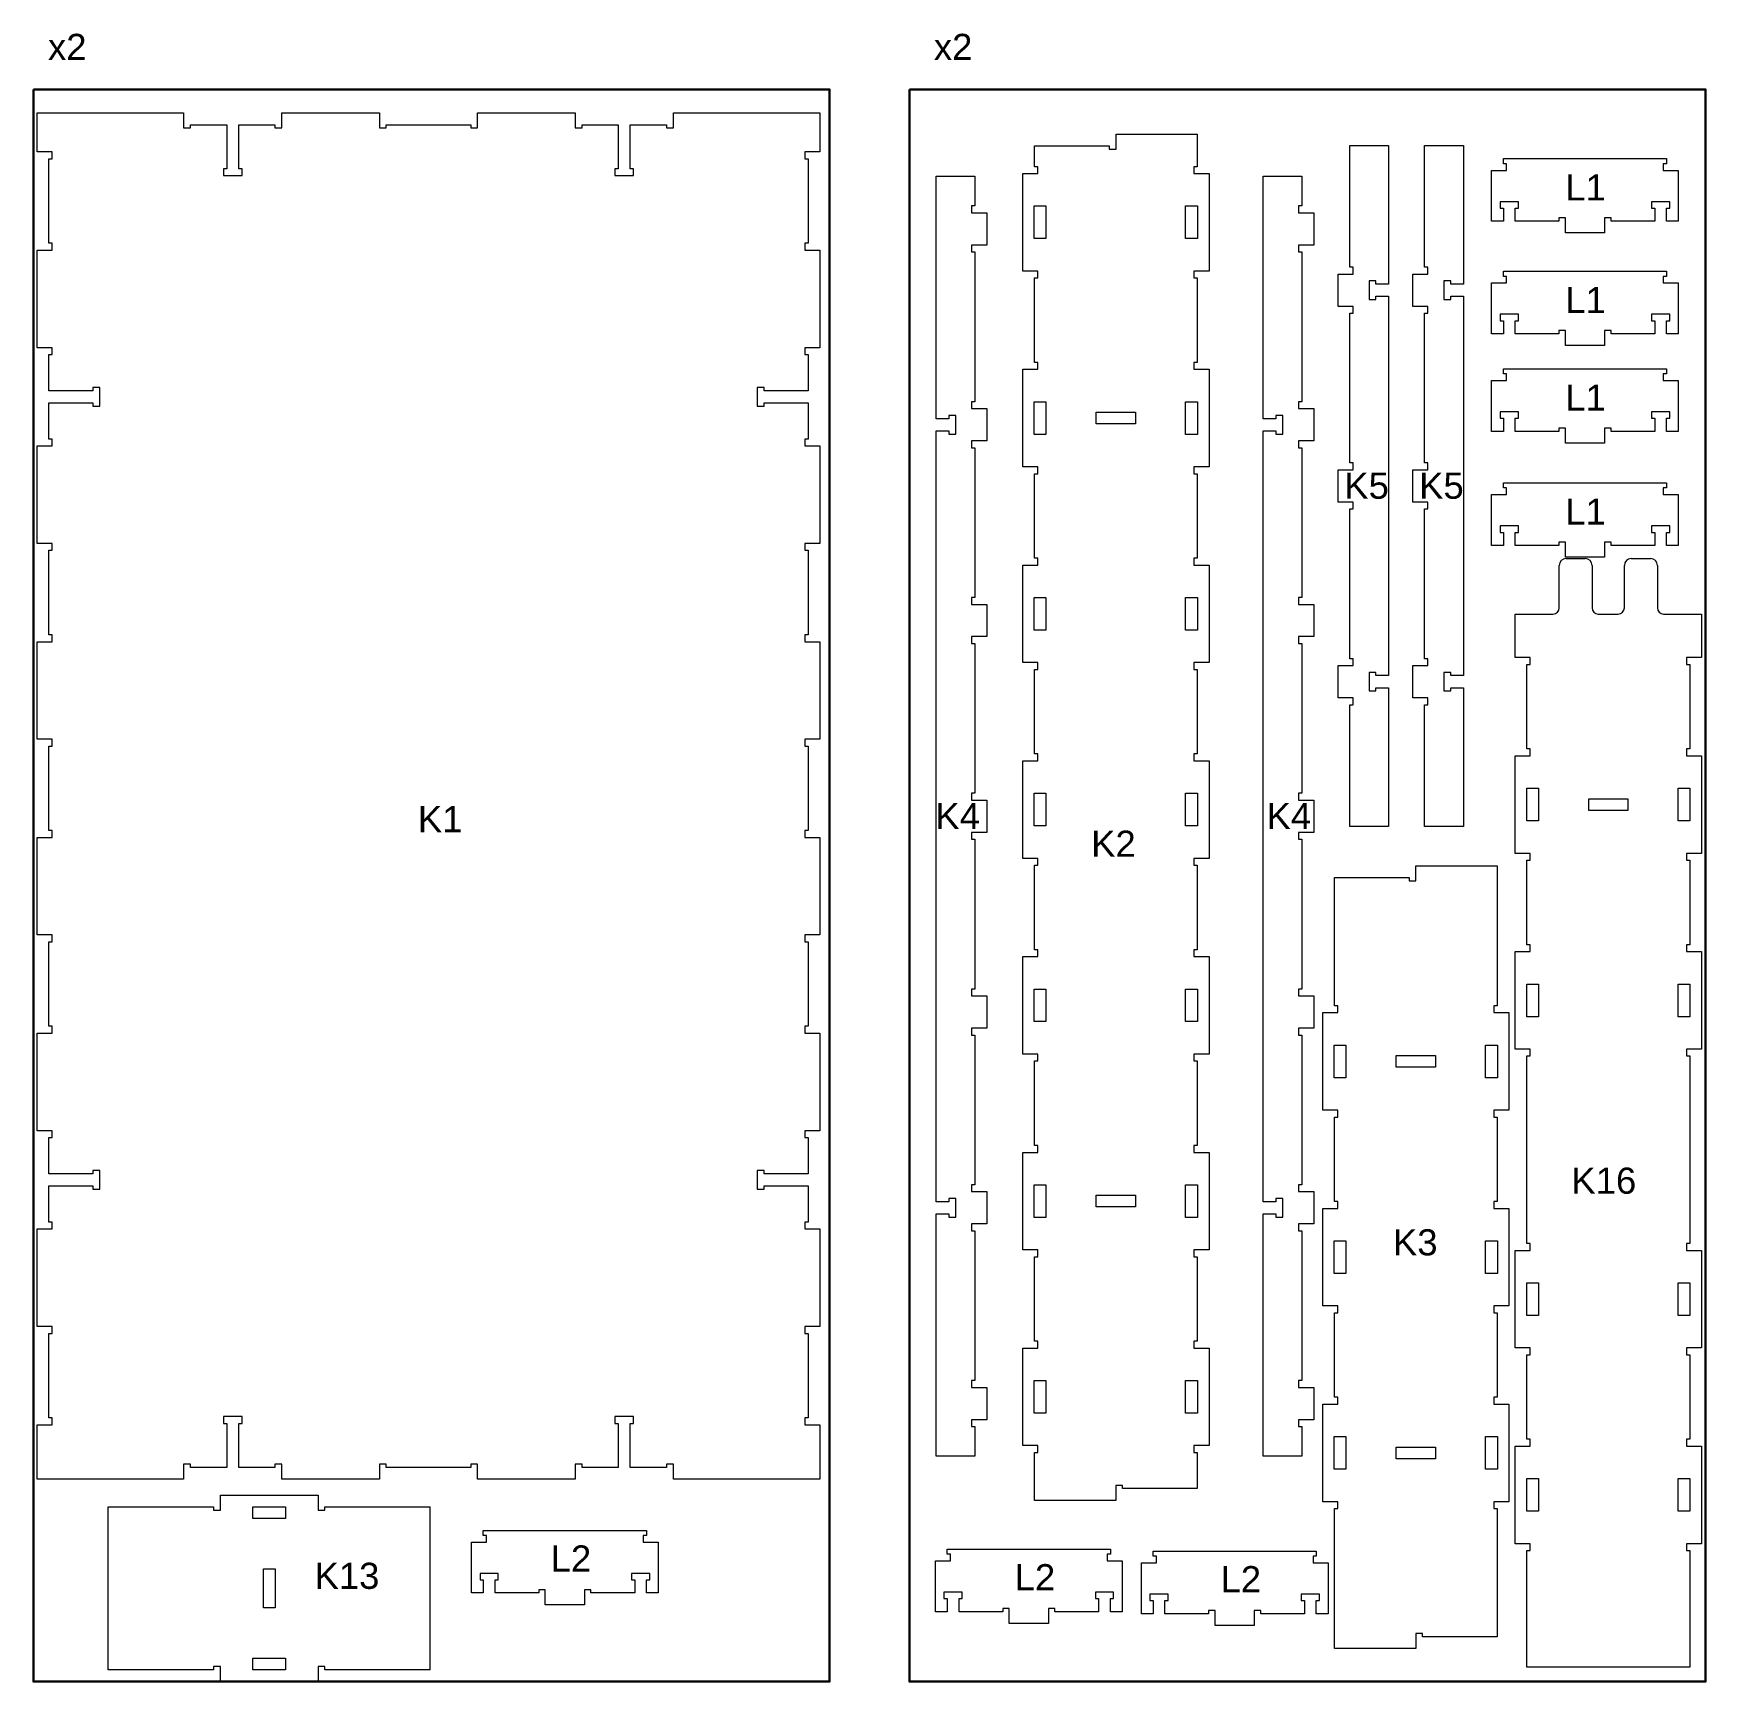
# Model space of a CAD drawing. Header units: millimetres. Extents: x 47343 to 66013, y -73719 to -63321.
# Drawn here: x 50028 to 52590, y -73710 to -71184 of the extents above; entities that cross this region are included whole.
import ezdxf

# ---------------------------------------------------------------- set-up
doc = ezdxf.new("R2010")
doc.units = ezdxf.units.MM
doc.header["$MEASUREMENT"] = 0
doc.layers.add('PLY BOARDS', color=1, linetype='CONTINUOUS', lineweight=30)
doc.layers.add('SHEETS', color=7, linetype='CONTINUOUS', lineweight=5)

msp = doc.modelspace()

# ---------------------------------------------------------------- linework, layer by layer
at = {"layer": 'PLY BOARDS'}
for points in [[(50027.7, -71269.8), (51247.7, -71269.8), (51247.7, -73709.8), (50027.7, -73709.8)], [(51370, -71269.8), (52590, -71269.8), (52590, -73709.8), (51370, -73709.8)]]:
    msp.add_lwpolyline(points, close=True, dxfattribs=at)
at = {"layer": 'SHEETS'}
for p, q in [((50033.3, -71365.7), (50033.3, -71306)), ((50033.3, -71306), (50257.8, -71306)), ((50257.8, -71306), (50257.8, -71329)), ((50408.3, -71329), (50408.3, -71306)), ((50408.3, -71306), (50557.8, -71306)), ((50557.8, -71306), (50557.8, -71329)), ((50708.3, -71329), (50708.3, -71306)), ((50708.3, -71306), (50857.8, -71306)), ((50857.8, -71306), (50857.8, -71329)), ((51008.3, -71329), (51008.3, -71306)), ((51008.3, -71306), (51232.8, -71306)), ((51232.8, -71306), (51232.8, -71365.7)), ((50257.8, -71329), (50268.3, -71329)), ((50268.3, -71329), (50268.3, -71324)), ((50268.3, -71324), (50323.8, -71324)), ((50323.8, -71324), (50323.8, -71391.5)), ((50342.3, -71391.5), (50342.3, -71324)), ((50342.3, -71324), (50397.8, -71324)), ((50397.8, -71324), (50397.8, -71329)), ((50397.8, -71329), (50408.3, -71329)), ((50557.8, -71329), (50568.3, -71329)), ((50568.3, -71329), (50568.3, -71324)), ((50568.3, -71324), (50697.8, -71324)), ((50697.8, -71324), (50697.8, -71329)), ((50697.8, -71329), (50708.3, -71329)), ((50857.8, -71329), (50868.3, -71329)), ((50868.3, -71329), (50868.3, -71324)), ((50868.3, -71324), (50923.8, -71324)), ((50923.8, -71324), (50923.8, -71391.5)), ((50942.3, -71391.5), (50942.3, -71324)), ((50942.3, -71324), (50997.8, -71324)), ((50997.8, -71324), (50997.8, -71329)), ((50997.8, -71329), (51008.3, -71329)), ((50056.3, -71365.7), (50033.3, -71365.7)), ((50051.3, -71505.7), (50051.3, -71376.2)), ((50051.3, -71376.2), (50056.3, -71376.2)), ((50056.3, -71376.2), (50056.3, -71365.7)), ((51232.8, -71365.7), (51209.8, -71365.7)), ((51209.8, -71365.7), (51209.8, -71376.2)), ((51209.8, -71376.2), (51214.8, -71376.2)), ((51214.8, -71376.2), (51214.8, -71505.7)), ((50323.8, -71391.5), (50318.8, -71391.5)), ((50318.8, -71391.5), (50318.8, -71402)), ((50318.8, -71402), (50347.3, -71402)), ((50347.3, -71391.5), (50342.3, -71391.5)), ((50347.3, -71402), (50347.3, -71391.5)), ((50923.8, -71391.5), (50918.8, -71391.5)), ((50918.8, -71391.5), (50918.8, -71402)), ((50918.8, -71402), (50947.3, -71402)), ((50947.3, -71391.5), (50942.3, -71391.5)), ((50947.3, -71402), (50947.3, -71391.5)), ((50056.3, -71505.7), (50051.3, -71505.7)), ((50056.3, -71516.2), (50056.3, -71505.7)), ((51214.8, -71505.7), (51209.8, -71505.7)), ((51209.8, -71505.7), (51209.8, -71516.2)), ((50033.3, -71665.7), (50033.3, -71516.2)), ((50033.3, -71516.2), (50056.3, -71516.2)), ((51209.8, -71516.2), (51232.8, -71516.2)), ((51232.8, -71516.2), (51232.8, -71665.7)), ((50056.3, -71665.7), (50033.3, -71665.7)), ((50056.3, -71676.2), (50056.3, -71665.7)), ((51232.8, -71665.7), (51209.8, -71665.7)), ((51209.8, -71665.7), (51209.8, -71676.2)), ((50051.3, -71731.7), (50051.3, -71676.2)), ((50051.3, -71676.2), (50056.3, -71676.2)), ((51209.8, -71676.2), (51214.8, -71676.2)), ((51214.8, -71676.2), (51214.8, -71731.7)), ((50118.8, -71731.7), (50051.3, -71731.7)), ((50129.3, -71726.7), (50118.8, -71726.7)), ((50118.8, -71726.7), (50118.8, -71731.7)), ((50129.3, -71755.2), (50129.3, -71726.7)), ((51147.3, -71726.7), (51136.8, -71726.7)), ((51136.8, -71726.7), (51136.8, -71755.2)), ((51147.3, -71731.7), (51147.3, -71726.7)), ((51214.8, -71731.7), (51147.3, -71731.7)), ((50051.3, -71805.7), (50051.3, -71750.2)), ((50051.3, -71750.2), (50118.8, -71750.2)), ((50118.8, -71750.2), (50118.8, -71755.2)), ((50118.8, -71755.2), (50129.3, -71755.2)), ((51136.8, -71755.2), (51147.3, -71755.2)), ((51147.3, -71755.2), (51147.3, -71750.2)), ((51147.3, -71750.2), (51214.8, -71750.2)), ((51214.8, -71750.2), (51214.8, -71805.7)), ((50033.3, -71965.7), (50033.3, -71816.2)), ((50033.3, -71816.2), (50056.3, -71816.2)), ((50056.3, -71805.7), (50051.3, -71805.7)), ((50056.3, -71816.2), (50056.3, -71805.7)), ((51214.8, -71805.7), (51209.8, -71805.7)), ((51209.8, -71805.7), (51209.8, -71816.2)), ((51209.8, -71816.2), (51232.8, -71816.2)), ((51232.8, -71816.2), (51232.8, -71965.7)), ((50056.3, -71965.7), (50033.3, -71965.7)), ((50051.3, -72105.7), (50051.3, -71976.2)), ((50051.3, -71976.2), (50056.3, -71976.2)), ((50056.3, -71976.2), (50056.3, -71965.7)), ((51232.8, -71965.7), (51209.8, -71965.7)), ((51209.8, -71965.7), (51209.8, -71976.2)), ((51209.8, -71976.2), (51214.8, -71976.2)), ((51214.8, -71976.2), (51214.8, -72105.7)), ((52365.7, -72064.4), (52365.7, -71999.4)), ((52376.2, -71988.9), (52405.7, -71988.9)), ((52416.2, -71999.4), (52416.2, -72064.4)), ((52465.7, -72064.4), (52465.7, -71999.4)), ((52476.2, -71988.9), (52505.7, -71988.9)), ((52516.2, -71999.4), (52516.2, -72064.4)), ((52298.2, -72073.9), (52356.2, -72073.9)), ((52298.2, -72140.6), (52298.2, -72073.9)), ((52425.7, -72073.9), (52456.2, -72073.9)), ((52525.7, -72073.9), (52583.7, -72073.9)), ((52583.7, -72073.9), (52583.7, -72140.6)), ((50033.3, -72265.7), (50033.3, -72116.2)), ((50033.3, -72116.2), (50056.3, -72116.2)), ((50056.3, -72105.7), (50051.3, -72105.7)), ((50056.3, -72116.2), (50056.3, -72105.7)), ((51214.8, -72105.7), (51209.8, -72105.7)), ((51209.8, -72105.7), (51209.8, -72116.2)), ((51209.8, -72116.2), (51232.8, -72116.2)), ((51232.8, -72116.2), (51232.8, -72265.7)), ((52321.2, -72140.6), (52298.2, -72140.6)), ((52316.2, -72280.6), (52316.2, -72151.1)), ((52316.2, -72151.1), (52321.2, -72151.1)), ((52321.2, -72151.1), (52321.2, -72140.6)), ((52583.7, -72140.6), (52560.7, -72140.6)), ((52560.7, -72140.6), (52560.7, -72151.1)), ((52560.7, -72151.1), (52565.7, -72151.1)), ((52565.7, -72151.1), (52565.7, -72280.6)), ((50056.3, -72265.7), (50033.3, -72265.7)), ((50051.3, -72405.7), (50051.3, -72276.2)), ((50051.3, -72276.2), (50056.3, -72276.2)), ((50056.3, -72276.2), (50056.3, -72265.7)), ((51232.8, -72265.7), (51209.8, -72265.7)), ((51209.8, -72265.7), (51209.8, -72276.2)), ((51209.8, -72276.2), (51214.8, -72276.2)), ((51214.8, -72276.2), (51214.8, -72405.7)), ((52321.2, -72280.6), (52316.2, -72280.6)), ((52321.2, -72291.1), (52321.2, -72280.6)), ((52565.7, -72280.6), (52560.7, -72280.6)), ((52560.7, -72280.6), (52560.7, -72291.1)), ((52298.2, -72440.6), (52298.2, -72291.1)), ((52298.2, -72291.1), (52321.2, -72291.1)), ((52560.7, -72291.1), (52583.7, -72291.1)), ((52583.7, -72291.1), (52583.7, -72440.6)), ((50056.3, -72405.7), (50051.3, -72405.7)), ((50056.3, -72416.2), (50056.3, -72405.7)), ((51214.8, -72405.7), (51209.8, -72405.7)), ((51209.8, -72405.7), (51209.8, -72416.2)), ((50033.3, -72565.7), (50033.3, -72416.2)), ((50033.3, -72416.2), (50056.3, -72416.2)), ((51209.8, -72416.2), (51232.8, -72416.2)), ((51232.8, -72416.2), (51232.8, -72565.7)), ((52321.2, -72440.6), (52298.2, -72440.6)), ((52316.2, -72580.6), (52316.2, -72451.1)), ((52316.2, -72451.1), (52321.2, -72451.1)), ((52321.2, -72451.1), (52321.2, -72440.6)), ((52583.7, -72440.6), (52560.7, -72440.6)), ((52560.7, -72440.6), (52560.7, -72451.1)), ((52560.7, -72451.1), (52565.7, -72451.1)), ((52565.7, -72451.1), (52565.7, -72580.6)), ((50056.3, -72565.7), (50033.3, -72565.7)), ((50051.3, -72705.7), (50051.3, -72576.2)), ((50051.3, -72576.2), (50056.3, -72576.2)), ((50056.3, -72576.2), (50056.3, -72565.7)), ((51232.8, -72565.7), (51209.8, -72565.7)), ((51209.8, -72565.7), (51209.8, -72576.2)), ((51209.8, -72576.2), (51214.8, -72576.2)), ((51214.8, -72576.2), (51214.8, -72705.7)), ((52298.2, -72740.6), (52298.2, -72591.1)), ((52298.2, -72591.1), (52321.2, -72591.1)), ((52321.2, -72580.6), (52316.2, -72580.6)), ((52321.2, -72591.1), (52321.2, -72580.6)), ((52565.7, -72580.6), (52560.7, -72580.6)), ((52560.7, -72580.6), (52560.7, -72591.1)), ((52560.7, -72591.1), (52583.7, -72591.1)), ((52583.7, -72591.1), (52583.7, -72740.6)), ((50033.3, -72865.7), (50033.3, -72716.2)), ((50033.3, -72716.2), (50056.3, -72716.2)), ((50056.3, -72705.7), (50051.3, -72705.7)), ((50056.3, -72716.2), (50056.3, -72705.7)), ((51214.8, -72705.7), (51209.8, -72705.7)), ((51209.8, -72705.7), (51209.8, -72716.2)), ((51209.8, -72716.2), (51232.8, -72716.2)), ((51232.8, -72716.2), (51232.8, -72865.7)), ((52321.2, -72740.6), (52298.2, -72740.6)), ((52321.2, -72751.1), (52321.2, -72740.6)), ((52583.7, -72740.6), (52560.7, -72740.6)), ((52560.7, -72740.6), (52560.7, -72751.1)), ((52316.2, -73038.6), (52316.2, -72751.1)), ((52316.2, -72751.1), (52321.2, -72751.1)), ((52560.7, -72751.1), (52565.7, -72751.1)), ((52565.7, -72751.1), (52565.7, -73038.6)), ((50056.3, -72865.7), (50033.3, -72865.7)), ((50056.3, -72876.2), (50056.3, -72865.7)), ((51232.8, -72865.7), (51209.8, -72865.7)), ((51209.8, -72865.7), (51209.8, -72876.2)), ((50051.3, -72931.7), (50051.3, -72876.2)), ((50051.3, -72876.2), (50056.3, -72876.2)), ((51209.8, -72876.2), (51214.8, -72876.2)), ((51214.8, -72876.2), (51214.8, -72931.7)), ((50118.8, -72931.7), (50051.3, -72931.7)), ((50129.3, -72926.7), (50118.8, -72926.7)), ((50118.8, -72926.7), (50118.8, -72931.7)), ((50129.3, -72955.2), (50129.3, -72926.7)), ((51147.3, -72926.7), (51136.8, -72926.7)), ((51136.8, -72926.7), (51136.8, -72955.2)), ((51147.3, -72931.7), (51147.3, -72926.7)), ((51214.8, -72931.7), (51147.3, -72931.7)), ((50051.3, -73005.7), (50051.3, -72950.2)), ((50051.3, -72950.2), (50118.8, -72950.2)), ((50118.8, -72950.2), (50118.8, -72955.2)), ((50118.8, -72955.2), (50129.3, -72955.2)), ((51136.8, -72955.2), (51147.3, -72955.2)), ((51147.3, -72955.2), (51147.3, -72950.2)), ((51147.3, -72950.2), (51214.8, -72950.2)), ((51214.8, -72950.2), (51214.8, -73005.7)), ((50033.3, -73165.7), (50033.3, -73016.2)), ((50033.3, -73016.2), (50056.3, -73016.2)), ((50056.3, -73005.7), (50051.3, -73005.7)), ((50056.3, -73016.2), (50056.3, -73005.7)), ((51214.8, -73005.7), (51209.8, -73005.7)), ((51209.8, -73005.7), (51209.8, -73016.2)), ((51209.8, -73016.2), (51232.8, -73016.2)), ((51232.8, -73016.2), (51232.8, -73165.7)), ((52298.2, -73198.6), (52298.2, -73049.1)), ((52298.2, -73049.1), (52321.2, -73049.1)), ((52321.2, -73038.6), (52316.2, -73038.6)), ((52321.2, -73049.1), (52321.2, -73038.6)), ((52565.7, -73038.6), (52560.7, -73038.6)), ((52560.7, -73038.6), (52560.7, -73049.1)), ((52560.7, -73049.1), (52583.7, -73049.1)), ((52583.7, -73049.1), (52583.7, -73198.6)), ((50056.3, -73165.7), (50033.3, -73165.7)), ((50051.3, -73305.7), (50051.3, -73176.2)), ((50051.3, -73176.2), (50056.3, -73176.2)), ((50056.3, -73176.2), (50056.3, -73165.7)), ((51232.8, -73165.7), (51209.8, -73165.7)), ((51209.8, -73165.7), (51209.8, -73176.2)), ((51209.8, -73176.2), (51214.8, -73176.2)), ((51214.8, -73176.2), (51214.8, -73305.7)), ((52321.2, -73198.6), (52298.2, -73198.6)), ((52321.2, -73209.1), (52321.2, -73198.6)), ((52583.7, -73198.6), (52560.7, -73198.6)), ((52560.7, -73198.6), (52560.7, -73209.1)), ((52316.2, -73338.6), (52316.2, -73209.1)), ((52316.2, -73209.1), (52321.2, -73209.1)), ((52560.7, -73209.1), (52565.7, -73209.1)), ((52565.7, -73209.1), (52565.7, -73338.6)), ((50056.3, -73305.7), (50051.3, -73305.7)), ((50056.3, -73316.2), (50056.3, -73305.7)), ((50347.3, -73303.7), (50318.8, -73303.7)), ((50318.8, -73303.7), (50318.8, -73314.2)), ((50347.3, -73314.2), (50347.3, -73303.7)), ((50947.3, -73303.7), (50918.8, -73303.7)), ((50918.8, -73303.7), (50918.8, -73314.2)), ((50947.3, -73314.2), (50947.3, -73303.7)), ((51214.8, -73305.7), (51209.8, -73305.7)), ((51209.8, -73305.7), (51209.8, -73316.2)), ((50033.3, -73399.7), (50033.3, -73316.2)), ((50033.3, -73316.2), (50056.3, -73316.2)), ((50318.8, -73314.2), (50323.8, -73314.2)), ((50323.8, -73314.2), (50323.8, -73381.7)), ((50342.3, -73381.7), (50342.3, -73314.2)), ((50342.3, -73314.2), (50347.3, -73314.2)), ((50918.8, -73314.2), (50923.8, -73314.2)), ((50923.8, -73314.2), (50923.8, -73381.7)), ((50942.3, -73381.7), (50942.3, -73314.2)), ((50942.3, -73314.2), (50947.3, -73314.2)), ((51209.8, -73316.2), (51232.8, -73316.2)), ((51232.8, -73316.2), (51232.8, -73399.7)), ((52298.2, -73498.6), (52298.2, -73349.1)), ((52298.2, -73349.1), (52321.2, -73349.1)), ((52321.2, -73338.6), (52316.2, -73338.6)), ((52321.2, -73349.1), (52321.2, -73338.6)), ((52565.7, -73338.6), (52560.7, -73338.6)), ((52560.7, -73338.6), (52560.7, -73349.1)), ((52560.7, -73349.1), (52583.7, -73349.1)), ((52583.7, -73349.1), (52583.7, -73498.6)), ((50268.3, -73376.7), (50257.8, -73376.7)), ((50257.8, -73376.7), (50257.8, -73399.7)), ((50268.3, -73381.7), (50268.3, -73376.7)), ((50323.8, -73381.7), (50268.3, -73381.7)), ((50397.8, -73381.7), (50342.3, -73381.7)), ((50408.3, -73376.7), (50397.8, -73376.7)), ((50397.8, -73376.7), (50397.8, -73381.7)), ((50408.3, -73399.7), (50408.3, -73376.7)), ((50568.3, -73376.7), (50557.8, -73376.7)), ((50557.8, -73376.7), (50557.8, -73399.7)), ((50568.3, -73381.7), (50568.3, -73376.7)), ((50697.8, -73381.7), (50568.3, -73381.7)), ((50708.3, -73376.7), (50697.8, -73376.7)), ((50697.8, -73376.7), (50697.8, -73381.7)), ((50708.3, -73399.7), (50708.3, -73376.7)), ((50868.3, -73376.7), (50857.8, -73376.7)), ((50857.8, -73376.7), (50857.8, -73399.7)), ((50868.3, -73381.7), (50868.3, -73376.7)), ((50923.8, -73381.7), (50868.3, -73381.7)), ((50997.8, -73381.7), (50942.3, -73381.7)), ((51008.3, -73376.7), (50997.8, -73376.7)), ((50997.8, -73376.7), (50997.8, -73381.7)), ((51008.3, -73399.7), (51008.3, -73376.7)), ((50257.8, -73399.7), (50033.3, -73399.7)), ((50557.8, -73399.7), (50408.3, -73399.7)), ((50857.8, -73399.7), (50708.3, -73399.7)), ((51232.8, -73399.7), (51008.3, -73399.7)), ((50314.3, -73447.3), (50314.3, -73424.3)), ((50314.3, -73424.3), (50463.8, -73424.3)), ((50463.8, -73424.3), (50463.8, -73447.3)), ((50142.4, -73691.8), (50142.4, -73442.3)), ((50142.4, -73442.3), (50303.8, -73442.3)), ((50303.8, -73442.3), (50303.8, -73447.3)), ((50303.8, -73447.3), (50314.3, -73447.3)), ((50463.8, -73447.3), (50474.3, -73447.3)), ((50474.3, -73447.3), (50474.3, -73442.3)), ((50474.3, -73442.3), (50635.7, -73442.3)), ((50635.7, -73691.8), (50635.7, -73442.3)), ((52321.2, -73498.6), (52298.2, -73498.6)), ((52316.2, -73687.7), (52316.2, -73509.1)), ((52316.2, -73509.1), (52321.2, -73509.1)), ((52321.2, -73509.1), (52321.2, -73498.6)), ((52583.7, -73498.6), (52560.7, -73498.6)), ((52560.7, -73498.6), (52560.7, -73509.1)), ((52560.7, -73509.1), (52565.7, -73509.1)), ((52565.7, -73509.1), (52565.7, -73687.7)), ((50303.8, -73691.8), (50142.4, -73691.8)), ((50314.3, -73686.8), (50303.8, -73686.8)), ((50303.8, -73686.8), (50303.8, -73691.8)), ((50314.3, -73709.8), (50314.3, -73686.8)), ((50474.3, -73686.8), (50463.8, -73686.8)), ((50463.8, -73686.8), (50463.8, -73709.8)), ((50474.3, -73691.8), (50474.3, -73686.8)), ((50635.7, -73691.8), (50474.3, -73691.8)), ((52565.7, -73687.7), (52316.2, -73687.7)), ((50463.8, -73709.8), (50314.3, -73709.8))]:
    msp.add_line(p, q, dxfattribs=at)
for points in [[(51811.1, -71338.5), (51811.1, -71388.3), (51806.1, -71388.3), (51806.1, -71398.8), (51829.1, -71398.8), (51829.1, -71548.3), (51806.1, -71548.3), (51806.1, -71558.8), (51811.1, -71558.8), (51811.1, -71688.3), (51806.1, -71688.3), (51806.1, -71698.8), (51829.1, -71698.8), (51829.1, -71848.3), (51806.1, -71848.3), (51806.1, -71858.8), (51811.1, -71858.8), (51811.1, -71988.3), (51806.1, -71988.3), (51806.1, -71998.8), (51829.1, -71998.8), (51829.1, -72148.3), (51806.1, -72148.3), (51806.1, -72158.8), (51811.1, -72158.8), (51811.1, -72288.3), (51806.1, -72288.3), (51806.1, -72298.8), (51829.1, -72298.8), (51829.1, -72448.3), (51806.1, -72448.3), (51806.1, -72458.8), (51811.1, -72458.8), (51811.1, -72588.3), (51806.1, -72588.3), (51806.1, -72598.8), (51829.1, -72598.8), (51829.1, -72748.3), (51806.1, -72748.3), (51806.1, -72758.8), (51811.1, -72758.8), (51811.1, -72888.3), (51806.1, -72888.3), (51806.1, -72898.8), (51829.1, -72898.8), (51829.1, -73048.3), (51806.1, -73048.3), (51806.1, -73058.8), (51811.1, -73058.8), (51811.1, -73188.3), (51806.1, -73188.3), (51806.1, -73198.8), (51829.1, -73198.8), (51829.1, -73348.3), (51806.1, -73348.3), (51806.1, -73358.8), (51811.1, -73358.8), (51811.1, -73414.2), (51696.6, -73414.2), (51696.6, -73409.2), (51686.1, -73409.2), (51686.1, -73432.2), (51561.6, -73432.2), (51561.6, -73358.8), (51566.6, -73358.8), (51566.6, -73348.3), (51543.6, -73348.3), (51543.6, -73198.8), (51566.6, -73198.8), (51566.6, -73188.3), (51561.6, -73188.3), (51561.6, -73058.8), (51566.6, -73058.8), (51566.6, -73048.3), (51543.6, -73048.3), (51543.6, -72898.8), (51566.6, -72898.8), (51566.6, -72888.3), (51561.6, -72888.3), (51561.6, -72758.8), (51566.6, -72758.8), (51566.6, -72748.3), (51543.6, -72748.3), (51543.6, -72598.8), (51566.6, -72598.8), (51566.6, -72588.3), (51561.6, -72588.3), (51561.6, -72458.8), (51566.6, -72458.8), (51566.6, -72448.3), (51543.6, -72448.3), (51543.6, -72298.8), (51566.6, -72298.8), (51566.6, -72288.3), (51561.6, -72288.3), (51561.6, -72158.8), (51566.6, -72158.8), (51566.6, -72148.3), (51543.6, -72148.3), (51543.6, -71998.8), (51566.6, -71998.8), (51566.6, -71988.3), (51561.6, -71988.3), (51561.6, -71858.8), (51566.6, -71858.8), (51566.6, -71848.3), (51543.6, -71848.3), (51543.6, -71698.8), (51566.6, -71698.8), (51566.6, -71688.3), (51561.6, -71688.3), (51561.6, -71558.8), (51566.6, -71558.8), (51566.6, -71548.3), (51543.6, -71548.3), (51543.6, -71398.8), (51566.6, -71398.8), (51566.6, -71388.3), (51561.6, -71388.3), (51561.6, -71356.5), (51676.1, -71356.5), (51676.1, -71361.5), (51686.6, -71361.5), (51686.6, -71338.5)], [(52044.8, -71612.8), (52049.8, -71612.8), (52049.8, -71602.3), (52026.8, -71602.3), (52026.8, -71552.8), (52049.8, -71552.8), (52049.8, -71542.3), (52044.8, -71542.3), (52044.8, -71355.8), (52104.3, -71355.8), (52104.3, -71568.3), (52084.8, -71568.3), (52084.8, -71563.3), (52074.3, -71563.3), (52074.3, -71591.8), (52084.8, -71591.8), (52084.8, -71586.8), (52104.3, -71586.8), (52104.3, -72168.3), (52084.8, -72168.3), (52084.8, -72163.3), (52074.3, -72163.3), (52074.3, -72191.8), (52084.8, -72191.8), (52084.8, -72186.8), (52104.3, -72186.8), (52104.3, -72399.3), (52044.8, -72399.3), (52044.8, -72212.8), (52049.8, -72212.8), (52049.8, -72202.3), (52026.8, -72202.3), (52026.8, -72152.8), (52049.8, -72152.8), (52049.8, -72142.3), (52044.8, -72142.3), (52044.8, -71912.8), (52049.8, -71912.8), (52049.8, -71902.3), (52026.8, -71902.3), (52026.8, -71852.8), (52049.8, -71852.8), (52049.8, -71842.3), (52044.8, -71842.3)], [(52159.5, -71612.8), (52164.5, -71612.8), (52164.5, -71602.3), (52141.5, -71602.3), (52141.5, -71552.8), (52164.5, -71552.8), (52164.5, -71542.3), (52159.5, -71542.3), (52159.5, -71355.8), (52219, -71355.8), (52219, -71568.3), (52199.5, -71568.3), (52199.5, -71563.3), (52189, -71563.3), (52189, -71591.8), (52199.5, -71591.8), (52199.5, -71586.8), (52219, -71586.8), (52219, -72168.3), (52199.5, -72168.3), (52199.5, -72163.3), (52189, -72163.3), (52189, -72191.8), (52199.5, -72191.8), (52199.5, -72186.8), (52219, -72186.8), (52219, -72399.3), (52159.5, -72399.3), (52159.5, -72212.8), (52164.5, -72212.8), (52164.5, -72202.3), (52141.5, -72202.3), (52141.5, -72152.8), (52164.5, -72152.8), (52164.5, -72142.3), (52159.5, -72142.3), (52159.5, -71912.8), (52164.5, -71912.8), (52164.5, -71902.3), (52141.5, -71902.3), (52141.5, -71852.8), (52164.5, -71852.8), (52164.5, -71842.3), (52159.5, -71842.3)], [(52548.2, -71393.9), (52548.2, -71471.9), (52530.2, -71471.9), (52530.2, -71451.9), (52535.2, -71451.9), (52535.2, -71441.9), (52507.2, -71441.9), (52507.2, -71451.9), (52512.2, -71451.9), (52512.2, -71471.9), (52445.2, -71471.9), (52445.2, -71466.9), (52435.2, -71466.9), (52435.2, -71489.9), (52375.2, -71489.9), (52375.2, -71466.9), (52365.2, -71466.9), (52365.2, -71471.9), (52298.2, -71471.9), (52298.2, -71451.9), (52303.2, -71451.9), (52303.2, -71441.9), (52275.2, -71441.9), (52275.2, -71451.9), (52280.2, -71451.9), (52280.2, -71471.9), (52262.2, -71471.9), (52262.2, -71393.9), (52285.2, -71393.9), (52285.2, -71383.9), (52280.2, -71383.9), (52280.2, -71375.9), (52530.2, -71375.9), (52530.2, -71383.9), (52525.2, -71383.9), (52525.2, -71393.9)], [(51410.9, -71403), (51470.4, -71403), (51470.4, -71448.5), (51465.4, -71448.5), (51465.4, -71459), (51488.4, -71459), (51488.4, -71508.5), (51465.4, -71508.5), (51465.4, -71519), (51470.4, -71519), (51470.4, -71748.5), (51465.4, -71748.5), (51465.4, -71759), (51488.4, -71759), (51488.4, -71808.5), (51465.4, -71808.5), (51465.4, -71819), (51470.4, -71819), (51470.4, -72048.5), (51465.4, -72048.5), (51465.4, -72059), (51488.4, -72059), (51488.4, -72108.5), (51465.4, -72108.5), (51465.4, -72119), (51470.4, -72119), (51470.4, -72348.5), (51465.4, -72348.5), (51465.4, -72359), (51488.4, -72359), (51488.4, -72408.5), (51465.4, -72408.5), (51465.4, -72419), (51470.4, -72419), (51470.4, -72648.5), (51465.4, -72648.5), (51465.4, -72659), (51488.4, -72659), (51488.4, -72708.5), (51465.4, -72708.5), (51465.4, -72719), (51470.4, -72719), (51470.4, -72948.5), (51465.4, -72948.5), (51465.4, -72959), (51488.4, -72959), (51488.4, -73008.5), (51465.4, -73008.5), (51465.4, -73019), (51470.4, -73019), (51470.4, -73248.5), (51465.4, -73248.5), (51465.4, -73259), (51488.4, -73259), (51488.4, -73308.5), (51465.4, -73308.5), (51465.4, -73319), (51470.4, -73319), (51470.4, -73364.5), (51410.9, -73364.5), (51410.9, -72993), (51430.4, -72993), (51430.4, -72998), (51440.9, -72998), (51440.9, -72969.5), (51430.4, -72969.5), (51430.4, -72974.5), (51410.9, -72974.5), (51410.9, -71793), (51430.4, -71793), (51430.4, -71798), (51440.9, -71798), (51440.9, -71769.5), (51430.4, -71769.5), (51430.4, -71774.5), (51410.9, -71774.5)], [(51912, -71403), (51971.5, -71403), (51971.5, -71448.5), (51966.5, -71448.5), (51966.5, -71459), (51989.5, -71459), (51989.5, -71508.5), (51966.5, -71508.5), (51966.5, -71519), (51971.5, -71519), (51971.5, -71748.5), (51966.5, -71748.5), (51966.5, -71759), (51989.5, -71759), (51989.5, -71808.5), (51966.5, -71808.5), (51966.5, -71819), (51971.5, -71819), (51971.5, -72048.5), (51966.5, -72048.5), (51966.5, -72059), (51989.5, -72059), (51989.5, -72108.5), (51966.5, -72108.5), (51966.5, -72119), (51971.5, -72119), (51971.5, -72348.5), (51966.5, -72348.5), (51966.5, -72359), (51989.5, -72359), (51989.5, -72408.5), (51966.5, -72408.5), (51966.5, -72419), (51971.5, -72419), (51971.5, -72648.5), (51966.5, -72648.5), (51966.5, -72659), (51989.5, -72659), (51989.5, -72708.5), (51966.5, -72708.5), (51966.5, -72719), (51971.5, -72719), (51971.5, -72948.5), (51966.5, -72948.5), (51966.5, -72959), (51989.5, -72959), (51989.5, -73008.5), (51966.5, -73008.5), (51966.5, -73019), (51971.5, -73019), (51971.5, -73248.5), (51966.5, -73248.5), (51966.5, -73259), (51989.5, -73259), (51989.5, -73308.5), (51966.5, -73308.5), (51966.5, -73319), (51971.5, -73319), (51971.5, -73364.5), (51912, -73364.5), (51912, -72993), (51931.6, -72993), (51931.6, -72998), (51942, -72998), (51942, -72969.5), (51931.6, -72969.5), (51931.6, -72974.5), (51912, -72974.5), (51912, -71793), (51931.6, -71793), (51931.6, -71798), (51942, -71798), (51942, -71769.5), (51931.6, -71769.5), (51931.6, -71774.5), (51912, -71774.5)], [(51579.3, -71448.5), (51579.3, -71498.5), (51561.3, -71498.5), (51561.3, -71448.5)], [(51793.3, -71448.5), (51811.3, -71448.5), (51811.3, -71498.5), (51793.3, -71498.5)], [(52548.2, -71566.5), (52548.2, -71644.5), (52530.2, -71644.5), (52530.2, -71624.5), (52535.2, -71624.5), (52535.2, -71614.5), (52507.2, -71614.5), (52507.2, -71624.5), (52512.2, -71624.5), (52512.2, -71644.5), (52445.2, -71644.5), (52445.2, -71639.5), (52435.2, -71639.5), (52435.2, -71662.5), (52375.2, -71662.5), (52375.2, -71639.5), (52365.2, -71639.5), (52365.2, -71644.5), (52298.2, -71644.5), (52298.2, -71624.5), (52303.2, -71624.5), (52303.2, -71614.5), (52275.2, -71614.5), (52275.2, -71624.5), (52280.2, -71624.5), (52280.2, -71644.5), (52262.2, -71644.5), (52262.2, -71566.5), (52285.2, -71566.5), (52285.2, -71556.5), (52280.2, -71556.5), (52280.2, -71548.5), (52530.2, -71548.5), (52530.2, -71556.5), (52525.2, -71556.5), (52525.2, -71566.5)], [(52548.2, -71715.9), (52548.2, -71793.9), (52530.2, -71793.9), (52530.2, -71773.9), (52535.2, -71773.9), (52535.2, -71763.9), (52507.2, -71763.9), (52507.2, -71773.9), (52512.2, -71773.9), (52512.2, -71793.9), (52445.2, -71793.9), (52445.2, -71788.9), (52435.2, -71788.9), (52435.2, -71811.9), (52375.2, -71811.9), (52375.2, -71788.9), (52365.2, -71788.9), (52365.2, -71793.9), (52298.2, -71793.9), (52298.2, -71773.9), (52303.2, -71773.9), (52303.2, -71763.9), (52275.2, -71763.9), (52275.2, -71773.9), (52280.2, -71773.9), (52280.2, -71793.9), (52262.2, -71793.9), (52262.2, -71715.9), (52285.2, -71715.9), (52285.2, -71705.9), (52280.2, -71705.9), (52280.2, -71697.9), (52530.2, -71697.9), (52530.2, -71705.9), (52525.2, -71705.9), (52525.2, -71715.9)], [(51579.3, -71748.5), (51579.3, -71798.5), (51561.3, -71798.5), (51561.3, -71748.5)], [(51716.3, -71764.5), (51716.3, -71782.5), (51656.3, -71782.5), (51656.3, -71764.5)], [(51793.3, -71748.5), (51811.3, -71748.5), (51811.3, -71798.5), (51793.3, -71798.5)], [(52548.2, -71890.7), (52548.2, -71968.7), (52530.2, -71968.7), (52530.2, -71948.7), (52535.2, -71948.7), (52535.2, -71938.7), (52507.2, -71938.7), (52507.2, -71948.7), (52512.2, -71948.7), (52512.2, -71968.7), (52445.2, -71968.7), (52445.2, -71963.7), (52435.2, -71963.7), (52435.2, -71986.7), (52375.2, -71986.7), (52375.2, -71963.7), (52365.2, -71963.7), (52365.2, -71968.7), (52298.2, -71968.7), (52298.2, -71948.7), (52303.2, -71948.7), (52303.2, -71938.7), (52275.2, -71938.7), (52275.2, -71948.7), (52280.2, -71948.7), (52280.2, -71968.7), (52262.2, -71968.7), (52262.2, -71890.7), (52285.2, -71890.7), (52285.2, -71880.7), (52280.2, -71880.7), (52280.2, -71872.7), (52530.2, -71872.7), (52530.2, -71880.7), (52525.2, -71880.7), (52525.2, -71890.7)], [(51579.3, -72048.5), (51579.3, -72098.5), (51561.3, -72098.5), (51561.3, -72048.5)], [(51793.3, -72048.5), (51811.3, -72048.5), (51811.3, -72098.5), (51793.3, -72098.5)], [(51579.3, -72348.5), (51579.3, -72398.5), (51561.3, -72398.5), (51561.3, -72348.5)], [(51793.3, -72348.5), (51811.3, -72348.5), (51811.3, -72398.5), (51793.3, -72398.5)], [(52334, -72390.9), (52316, -72390.9), (52316, -72340.9), (52334, -72340.9)], [(52471, -72374.9), (52411, -72374.9), (52411, -72356.9), (52471, -72356.9)], [(52566, -72390.9), (52548, -72390.9), (52548, -72340.9), (52566, -72340.9)], [(52021.3, -72477.7), (52135.8, -72477.7), (52135.8, -72482.7), (52146.3, -72482.7), (52146.3, -72459.7), (52270.8, -72459.7), (52270.8, -72674.2), (52265.8, -72674.2), (52265.8, -72684.7), (52288.8, -72684.7), (52288.8, -72834.2), (52265.8, -72834.2), (52265.8, -72844.7), (52270.8, -72844.7), (52270.8, -72974.2), (52265.8, -72974.2), (52265.8, -72984.7), (52288.8, -72984.7), (52288.8, -73134.2), (52265.8, -73134.2), (52265.8, -73144.7), (52270.8, -73144.7), (52270.8, -73274.2), (52265.8, -73274.2), (52265.8, -73284.7), (52288.8, -73284.7), (52288.8, -73434.2), (52265.8, -73434.2), (52265.8, -73444.7), (52270.8, -73444.7), (52270.8, -73641.2), (52156.3, -73641.2), (52156.3, -73636.2), (52145.8, -73636.2), (52145.8, -73659.2), (52021.3, -73659.2), (52021.3, -73444.7), (52026.3, -73444.7), (52026.3, -73434.2), (52003.3, -73434.2), (52003.3, -73284.7), (52026.3, -73284.7), (52026.3, -73274.2), (52021.3, -73274.2), (52021.3, -73144.7), (52026.3, -73144.7), (52026.3, -73134.2), (52003.3, -73134.2), (52003.3, -72984.7), (52026.3, -72984.7), (52026.3, -72974.2), (52021.3, -72974.2), (52021.3, -72844.7), (52026.3, -72844.7), (52026.3, -72834.2), (52003.3, -72834.2), (52003.3, -72684.7), (52026.3, -72684.7), (52026.3, -72674.2), (52021.3, -72674.2)], [(52334, -72690.9), (52316, -72690.9), (52316, -72640.9), (52334, -72640.9)], [(52566, -72690.9), (52548, -72690.9), (52548, -72640.9), (52566, -72640.9)], [(51579.3, -72648.5), (51579.3, -72698.5), (51561.3, -72698.5), (51561.3, -72648.5)], [(51793.3, -72648.5), (51811.3, -72648.5), (51811.3, -72698.5), (51793.3, -72698.5)], [(52021, -72734.4), (52039, -72734.4), (52039, -72784.4), (52021, -72784.4)], [(52253, -72734.4), (52271, -72734.4), (52271, -72784.4), (52253, -72784.4)], [(52116, -72750.4), (52176, -72750.4), (52176, -72768.4), (52116, -72768.4)], [(51579.3, -72948.5), (51579.3, -72998.5), (51561.3, -72998.5), (51561.3, -72948.5)], [(51793.3, -72948.5), (51811.3, -72948.5), (51811.3, -72998.5), (51793.3, -72998.5)], [(51716.3, -72964.5), (51716.3, -72982.5), (51656.3, -72982.5), (51656.3, -72964.5)], [(52021, -73034.4), (52039, -73034.4), (52039, -73084.4), (52021, -73084.4)], [(52253, -73034.4), (52271, -73034.4), (52271, -73084.4), (52253, -73084.4)], [(52334, -73148.9), (52316, -73148.9), (52316, -73098.9), (52334, -73098.9)], [(52566, -73148.9), (52548, -73148.9), (52548, -73098.9), (52566, -73098.9)], [(51579.3, -73248.5), (51579.3, -73298.5), (51561.3, -73298.5), (51561.3, -73248.5)], [(51793.3, -73248.5), (51811.3, -73248.5), (51811.3, -73298.5), (51793.3, -73298.5)], [(52021, -73334.4), (52039, -73334.4), (52039, -73384.4), (52021, -73384.4)], [(52116, -73350.4), (52176, -73350.4), (52176, -73368.4), (52116, -73368.4)], [(52253, -73334.4), (52271, -73334.4), (52271, -73384.4), (52253, -73384.4)], [(52334, -73448.9), (52316, -73448.9), (52316, -73398.9), (52334, -73398.9)], [(52566, -73448.9), (52548, -73448.9), (52548, -73398.9), (52566, -73398.9)], [(50364, -73460.1), (50364, -73442.1), (50414, -73442.1), (50414, -73460.1)], [(50985, -73496.1), (50985, -73574.1), (50967, -73574.1), (50967, -73554.1), (50972, -73554.1), (50972, -73544.1), (50944, -73544.1), (50944, -73554.1), (50949, -73554.1), (50949, -73574.1), (50882, -73574.1), (50882, -73569.1), (50872, -73569.1), (50872, -73592.1), (50812, -73592.1), (50812, -73569.1), (50802, -73569.1), (50802, -73574.1), (50735, -73574.1), (50735, -73554.1), (50740, -73554.1), (50740, -73544.1), (50712, -73544.1), (50712, -73554.1), (50717, -73554.1), (50717, -73574.1), (50699, -73574.1), (50699, -73496.1), (50722, -73496.1), (50722, -73486.1), (50717, -73486.1), (50717, -73478.1), (50967, -73478.1), (50967, -73486.1), (50962, -73486.1), (50962, -73496.1)], [(51696, -73524.8), (51696, -73602.8), (51678, -73602.8), (51678, -73582.8), (51683, -73582.8), (51683, -73572.8), (51655, -73572.8), (51655, -73582.8), (51660, -73582.8), (51660, -73602.8), (51593, -73602.8), (51593, -73597.8), (51583, -73597.8), (51583, -73620.8), (51523, -73620.8), (51523, -73597.8), (51513, -73597.8), (51513, -73602.8), (51446, -73602.8), (51446, -73582.8), (51451, -73582.8), (51451, -73572.8), (51423, -73572.8), (51423, -73582.8), (51428, -73582.8), (51428, -73602.8), (51410, -73602.8), (51410, -73524.8), (51433, -73524.8), (51433, -73514.8), (51428, -73514.8), (51428, -73506.8), (51678, -73506.8), (51678, -73514.8), (51673, -73514.8), (51673, -73524.8)], [(52011.5, -73527.8), (52011.5, -73605.8), (51993.5, -73605.8), (51993.5, -73585.8), (51998.5, -73585.8), (51998.5, -73575.8), (51970.5, -73575.8), (51970.5, -73585.8), (51975.5, -73585.8), (51975.5, -73605.8), (51908.5, -73605.8), (51908.5, -73600.8), (51898.5, -73600.8), (51898.5, -73623.8), (51838.5, -73623.8), (51838.5, -73600.8), (51828.5, -73600.8), (51828.5, -73605.8), (51761.5, -73605.8), (51761.5, -73585.8), (51766.5, -73585.8), (51766.5, -73575.8), (51738.5, -73575.8), (51738.5, -73585.8), (51743.5, -73585.8), (51743.5, -73605.8), (51725.5, -73605.8), (51725.5, -73527.8), (51748.5, -73527.8), (51748.5, -73517.8), (51743.5, -73517.8), (51743.5, -73509.8), (51993.5, -73509.8), (51993.5, -73517.8), (51988.5, -73517.8), (51988.5, -73527.8)], [(50380, -73597.1), (50380, -73537.1), (50398, -73537.1), (50398, -73597.1)], [(50364, -73692.1), (50364, -73674.1), (50414, -73674.1), (50414, -73692.1)]]:
    msp.add_lwpolyline(points, close=True, dxfattribs=at)
for centre, radius, start, end in [((52376.2, -71999.4), 10.5, 90, 180), ((52405.7, -71999.4), 10.5, 0, 90), ((52476.2, -71999.4), 10.5, 90, 180), ((52505.7, -71999.4), 10.5, 0, 90), ((52356.2, -72064.4), 9.5, 270, 0), ((52425.7, -72064.4), 9.5, 180, 270), ((52456.2, -72064.4), 9.5, 270, 0), ((52525.7, -72064.4), 9.5, 180, 270)]:
    msp.add_arc(centre, radius, start, end, dxfattribs=at)

# ---------------------------------------------------------------- texts
at = {"layer": 'PLY BOARDS', "char_height": 40, "width": 303.373, "attachment_point": 1}
for insert in [(50050, -71184.7), (51407.5, -71184.7)]:
    msp.add_mtext('{\\fArial|b0|i0|c0|p34;x2}', dxfattribs=dict(at, insert=insert))
at = {"layer": 'SHEETS', "char_height": 40, "width": 303.373, "attachment_point": 1}
for s, insert in [('{\\fArial|b0|i0|c0|p34;L1}', (52375.2, -71400)), ('{\\fArial|b0|i0|c0|p34;L1}', (52375.2, -71572.6)), ('{\\fArial|b0|i0|c0|p34;L1}', (52375.2, -71722.1)), ('{\\fArial|b0|i0|c0|p34;K5}', (52036.4, -71857.2)), ('{\\fArial|b0|i0|c0|p34;K5}', (52151.1, -71857.2)), ('{\\fArial|b0|i0|c0|p34;L1}', (52375.2, -71896.8)), ('{\\fArial|b0|i0|c0|p34;K1}', (50616.7, -72368.2)), ('{\\fArial|b0|i0|c0|p34;K4}', (51409.8, -72363.5)), ('{\\fArial|b0|i0|c0|p34;K4}', (51917.3, -72363.5)), ('{\\fArial|b0|i0|c0|p34;K2}', (51648.5, -72405.8)), ('{\\fArial|b0|i0|c0|p34;K16}', (52384.4, -72922.2)), ('{\\fArial|b0|i0|c0|p34;K3}', (52111, -73016.7)), ('{\\fArial|b0|i0|c0|p34;L2}', (50820.3, -73501.2)), ('{\\fArial|b0|i0|c0|p34;K13}', (50458.4, -73527.8)), ('{\\fArial|b0|i0|c0|p34;L2}', (51531.3, -73529.9)), ('{\\fArial|b0|i0|c0|p34;L2}', (51846.8, -73532.9))]:
    msp.add_mtext(s, dxfattribs=dict(at, insert=insert))

doc.saveas('drawing.dxf')
